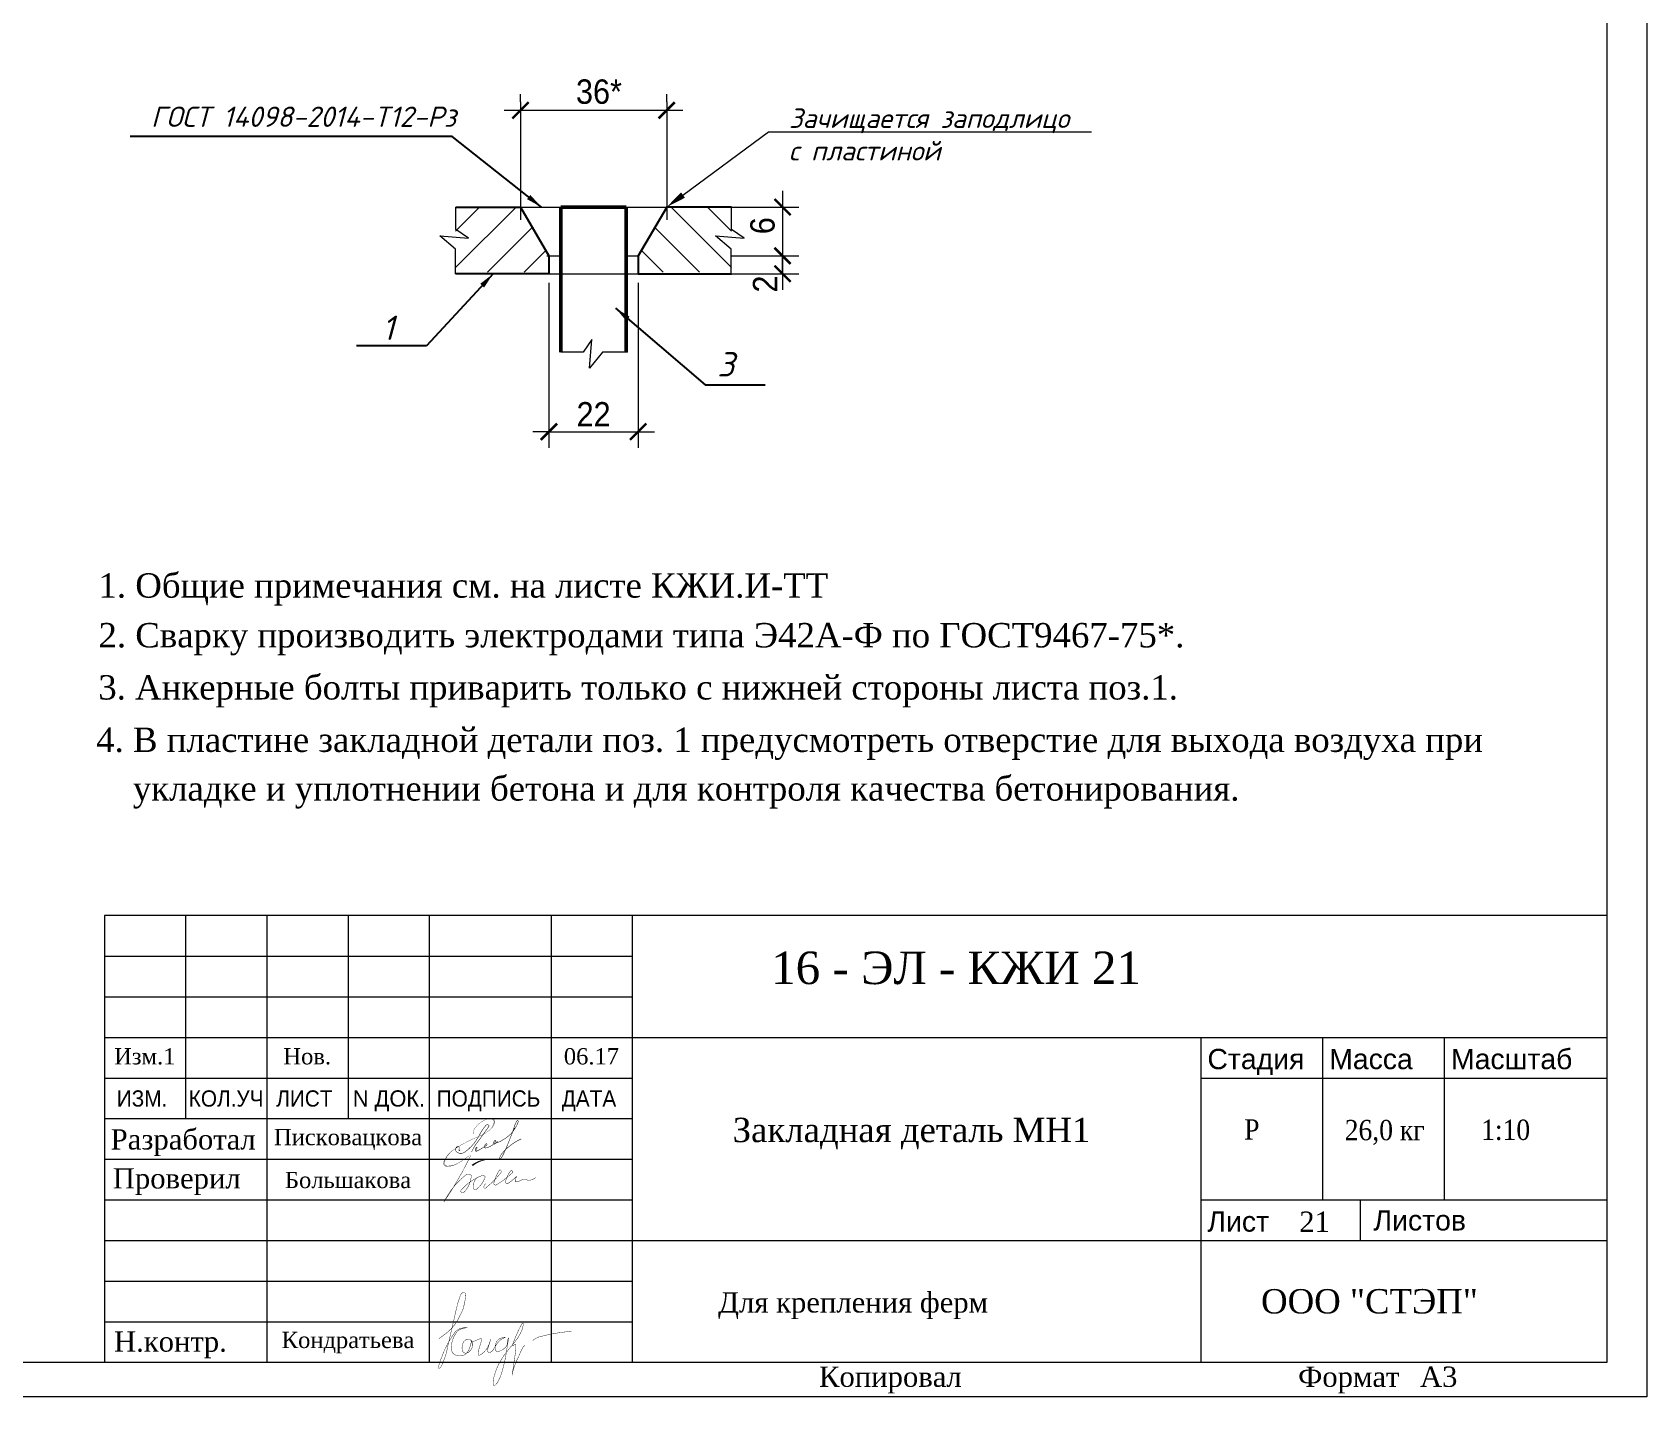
# Model space of a CAD drawing. Header units: millimetres. Extents: x 321124 to 407260, y -209908 to -138111.
# Drawn here: x 341707 to 361589, y -172390 to -155595 of the extents above; entities that cross this region are included whole.
import ezdxf
from ezdxf import colors
from ezdxf.entities.mleader import LeaderData, LeaderLine
from ezdxf.enums import TextEntityAlignment as Align
from ezdxf.math import Vec2, Vec3

# ---------------------------------------------------------------- set-up
doc = ezdxf.new("R2010")
doc.units = ezdxf.units.MM
for name, color, linetype, lineweight in [('!!! Подписи', 7, 'Continuous', 40), ('!!ПОДПИСИ', 7, 'Continuous', 13), ('#Dimensions', 7, 'Continuous', 9), ('k_ Арматура', 3, 'Continuous', 50), ('размеры', 5, 'Continuous', 20), ('тонкие', 250, 'Continuous', 5), ('Штамп', 7, 'Continuous', 5)]:
    doc.layers.add(name, color=color, linetype=linetype, lineweight=lineweight)
doc.layers.add('Колонны', color=5, linetype='Continuous')
doc.styles.add('20', font='arial.ttf', dxfattribs={"height": 200})
doc.styles.add('25', font='times.ttf', dxfattribs={"height": 250})
doc.styles.add('30-200', font='arial.ttf', dxfattribs={"width": 0.9, "height": 600})
doc.styles.add('300', font='times.ttf', dxfattribs={"width": 0.9, "height": 300})
doc.styles.add('350', font='times.ttf', dxfattribs={"height": 350})
doc.styles.add('STEP PR', font='isocpeui.ttf')
doc.styles.add('style25', font='times.ttf', dxfattribs={"height": 250})
doc.styles.add('style30', font='times.ttf', dxfattribs={"height": 300})
doc.dimstyles.new('10', dxfattribs={"dimtxt": 300, "dimasz": 200, "dimexe": 100, "dimexo": 250, "dimgap": 100, "dimtad": 1, "dimdec": 0, "dimlfac": 0.1, "dimdsep": 46, "dimtxsty": '300', "dimblk": 'ARCHTICK', "dimcen": 100, "dimdle": 100, "dimadec": 0, "dimazin": 2, "dimtfac": 1, "dimtdec": 0, "dimtmove": 1, "dimatfit": 3, "dimfxl": 0, "dimtolj": 1, "dimtzin": 0, "dimarcsym": 0})

# ---------------------------------------------------------------- blocks, each defined once
blk = doc.blocks.new('_ArchTick')
at = {"color": 0, "linetype": 'ByBlock', "const_width": 0.15}
blk.add_lwpolyline([(-0.5, -0.5), (0.5, 0.5)], dxfattribs=at)
blk = doc.blocks.new('ЭлПодпись_ Кондратьева')
at = {"lineweight": 5, "const_width": 0.05}
for points in [[(-0.78, 3.02), (-0.64, 3.11), (-0.46, 3.21), (-0.26, 3.32), (-0.04, 3.44), (0.19, 3.58), (0.42, 3.73), (0.65, 3.89), (0.87, 4.05), (1.08, 4.23), (1.27, 4.41), (1.44, 4.6), (1.6, 4.78), (1.75, 4.96), (1.88, 5.14), (2, 5.31), (2.1, 5.46), (2.2, 5.6), (2.28, 5.73), (2.36, 5.84), (2.42, 5.95), (2.48, 6.04), (2.53, 6.13), (2.58, 6.22), (2.62, 6.29), (2.66, 6.37), (2.69, 6.44), (2.72, 6.52), (2.75, 6.59), (2.78, 6.66), (2.8, 6.74), (2.83, 6.81), (2.86, 6.89), (2.88, 6.97), (2.91, 7.05), (2.94, 7.13), (2.96, 7.22), (2.99, 7.3), (3.02, 7.39), (3.04, 7.48), (3.07, 7.57), (3.09, 7.66), (3.11, 7.74), (3.13, 7.83), (3.15, 7.91), (3.15, 7.98), (3.15, 8.06), (3.14, 8.12), (3.13, 8.18), (3.1, 8.23), (3.06, 8.27), (3.01, 8.3), (2.95, 8.31), (2.9, 8.32), (2.83, 8.31), (2.77, 8.28), (2.71, 8.24), (2.65, 8.18), (2.59, 8.11), (2.53, 8.03), (2.47, 7.93), (2.42, 7.83), (2.36, 7.73), (2.31, 7.62), (2.27, 7.52), (2.22, 7.42), (2.18, 7.32), (2.13, 7.22), (2.09, 7.12), (2.05, 7.02), (2.01, 6.92), (1.96, 6.81), (1.92, 6.69), (1.87, 6.56), (1.82, 6.43), (1.77, 6.29), (1.71, 6.14), (1.66, 5.98), (1.6, 5.81), (1.53, 5.63), (1.46, 5.44), (1.39, 5.24), (1.32, 5.03), (1.24, 4.82), (1.16, 4.61), (1.09, 4.4), (1.01, 4.18), (0.93, 3.97), (0.86, 3.77), (0.78, 3.58), (0.71, 3.39), (0.65, 3.2), (0.58, 3.03), (0.52, 2.85), (0.46, 2.68), (0.39, 2.51), (0.33, 2.34), (0.27, 2.17), (0.21, 2), (0.15, 1.83), (0.09, 1.66), (0.04, 1.5), (-0.02, 1.35), (-0.07, 1.21), (-0.12, 1.08), (-0.17, 0.96), (-0.21, 0.86), (-0.26, 0.76), (-0.3, 0.68), (-0.34, 0.6), (-0.38, 0.52), (-0.42, 0.46), (-0.45, 0.39), (-0.48, 0.33), (-0.52, 0.27), (-0.54, 0.21), (-0.58, 0.14), (-0.63, 0.07), (-0.85, -0.3)], [(1.15, 3.42), (1.2, 3.47), (1.25, 3.52), (1.29, 3.57), (1.34, 3.61), (1.4, 3.66), (1.45, 3.7), (1.51, 3.74), (1.57, 3.78), (1.63, 3.82), (1.7, 3.85), (1.77, 3.88), (1.85, 3.91), (1.94, 3.94), (2.03, 3.96), (2.12, 3.97), (2.22, 3.98), (2.32, 3.99), (2.42, 4), (2.51, 4), (2.6, 4), (2.68, 4), (2.74, 4), (2.79, 3.99), (2.82, 3.99), (2.84, 3.98), (2.83, 3.98), (2.8, 3.97), (2.75, 3.97), (2.62, 3.95), (2.54, 3.94), (2.45, 3.93), (2.35, 3.92), (2.26, 3.91), (2.16, 3.89), (2.07, 3.87), (1.99, 3.84), (1.91, 3.81), (1.84, 3.78), (1.77, 3.75), (1.71, 3.71), (1.65, 3.67), (1.6, 3.62), (1.55, 3.58), (1.5, 3.53), (1.45, 3.48), (1.4, 3.43), (1.35, 3.38), (1.3, 3.32), (1.25, 3.26), (1.21, 3.2), (1.16, 3.14), (1.12, 3.08), (1.08, 3.02), (1.04, 2.96), (1.01, 2.9), (0.97, 2.83), (0.94, 2.77), (0.91, 2.7), (0.88, 2.64), (0.85, 2.57), (0.79, 2.44)], [(-0.85, -0.3), (-0.95, -0.44), (-1.04, -0.54), (-1.17, -0.59), (-1.25, -0.56), (-1.25, -0.5), (-1.24, -0.42), (-1.22, -0.35), (-1.19, -0.26), (-1.13, -0.13), (-1.1, -0.03), (-1.05, 0.07), (-1.02, 0.16), (-0.97, 0.25), (-0.92, 0.37), (-0.85, 0.48), (-0.71, 0.72), (-0.58, 0.94), (-0.47, 1.17), (-0.4, 1.31), (-0.26, 1.53), (-0.21, 1.64), (-0.06, 1.85), (0.12, 2.13), (0.39, 2.5), (0.53, 2.7), (0.61, 2.79), (0.75, 2.95), (0.99, 3.25), (1.15, 3.42)], [(0.79, 2.44), (0.7, 2.18), (0.65, 1.95), (0.61, 1.77), (0.59, 1.61), (0.59, 1.48), (0.61, 1.37), (0.63, 1.28), (0.66, 1.2), (0.69, 1.13), (0.72, 1.07), (0.75, 1.02), (0.79, 0.97), (0.83, 0.93), (0.87, 0.9), (0.91, 0.87), (0.95, 0.84), (0.99, 0.81), (1.02, 0.78), (1.06, 0.76), (1.1, 0.74), (1.14, 0.72), (1.18, 0.7), (1.22, 0.69), (1.26, 0.67), (1.3, 0.66), (1.34, 0.65), (1.38, 0.64), (1.42, 0.63), (1.46, 0.63), (1.51, 0.62), (1.55, 0.62), (1.59, 0.61), (1.64, 0.61), (1.69, 0.61), (1.73, 0.61), (1.78, 0.61), (1.83, 0.61), (1.87, 0.62), (1.92, 0.62), (1.97, 0.63), (2.02, 0.65), (2.07, 0.66), (2.13, 0.69), (2.18, 0.71), (2.24, 0.74), (2.29, 0.78), (2.36, 0.83), (2.42, 0.88), (2.49, 0.94), (2.56, 1.01), (2.64, 1.1), (2.72, 1.22), (2.81, 1.36), (2.9, 1.54), (3, 1.76), (3.1, 2.03)], [(3.1, 2.03), (3.13, 2.05), (3.14, 2.09), (3.15, 2.14), (3.15, 2.19), (3.15, 2.25), (3.13, 2.31), (3.1, 2.36), (3.07, 2.41), (3.03, 2.45), (2.97, 2.48), (2.91, 2.51), (2.85, 2.52), (2.78, 2.53), (2.71, 2.53), (2.64, 2.53), (2.58, 2.51), (2.51, 2.49), (2.45, 2.46), (2.39, 2.43), (2.33, 2.39), (2.28, 2.35), (2.23, 2.3), (2.19, 2.24), (2.14, 2.18), (2.1, 2.12), (2.07, 2.05), (2.03, 1.98), (2.01, 1.9), (1.98, 1.82), (1.96, 1.75), (1.94, 1.67), (1.92, 1.59), (1.91, 1.5), (1.91, 1.42), (1.91, 1.35), (1.91, 1.27), (1.93, 1.2), (1.95, 1.13), (1.98, 1.07), (2.02, 1.01), (2.07, 0.96), (2.13, 0.92), (2.19, 0.89), (2.27, 0.87), (2.35, 0.86), (2.43, 0.86), (2.52, 0.88), (2.61, 0.91), (2.71, 0.97), (2.8, 1.03), (2.89, 1.11), (2.98, 1.2), (3.06, 1.3), (3.13, 1.4), (3.19, 1.51), (3.23, 1.62), (3.26, 1.73), (3.27, 1.84), (3.28, 1.94), (3.27, 2.04), (3.26, 2.12), (3.24, 2.19), (3.22, 2.24), (3.2, 2.28), (3.19, 2.3), (3.17, 2.29), (3.17, 2.28), (3.17, 2.26), (3.19, 2.23), (3.22, 2.21), (3.26, 2.19), (3.32, 2.18), (3.4, 2.18), (3.5, 2.2), (3.61, 2.22), (3.72, 2.25), (3.84, 2.29), (3.95, 2.32), (4.06, 2.35), (4.15, 2.38), (4.24, 2.4), (4.3, 2.41), (4.36, 2.42), (4.39, 2.41), (4.42, 2.38), (4.43, 2.35), (4.43, 2.29), (4.41, 2.22), (4.38, 2.14), (4.34, 2.03), (4.3, 1.91), (4.24, 1.79), (4.18, 1.65), (4.12, 1.51), (4.06, 1.37), (4, 1.23), (3.94, 1.09), (3.89, 0.96), (3.85, 0.84), (3.82, 0.72), (3.79, 0.63), (3.79, 0.54), (3.8, 0.48), (3.82, 0.43), (3.87, 0.41), (3.93, 0.41), (4.01, 0.42), (4.1, 0.46), (4.19, 0.5), (4.29, 0.55), (4.39, 0.62), (4.49, 0.68), (4.59, 0.75), (4.67, 0.83), (4.76, 0.9), (4.84, 0.98), (4.92, 1.07), (4.99, 1.15), (5.06, 1.24), (5.12, 1.34), (5.18, 1.44), (5.24, 1.54), (5.3, 1.64), (5.35, 1.74), (5.39, 1.83), (5.43, 1.92), (5.47, 2), (5.5, 2.07), (5.53, 2.13), (5.55, 2.17), (5.56, 2.21), (5.57, 2.22), (5.57, 2.22), (5.56, 2.21), (5.55, 2.18), (5.53, 2.13), (5.5, 2.07), (5.46, 1.98), (5.42, 1.89), (5.38, 1.79), (5.33, 1.68), (5.28, 1.57), (5.23, 1.46), (5.18, 1.35), (5.13, 1.24), (5.09, 1.14), (5.06, 1.05), (5.03, 0.97), (5.01, 0.89), (5, 0.82), (5, 0.75), (5.02, 0.7), (5.06, 0.65), (5.11, 0.62), (5.17, 0.6), (5.24, 0.59), (5.32, 0.6), (5.41, 0.63), (5.51, 0.68), (5.61, 0.76), (5.71, 0.87), (5.81, 0.99), (5.92, 1.13), (6.03, 1.27), (6.15, 1.42), (6.28, 1.57), (6.41, 1.7), (6.54, 1.82), (6.69, 1.92), (6.83, 2), (6.97, 2.06), (7.1, 2.11), (7.21, 2.14), (7.3, 2.17), (7.35, 2.19), (7.36, 2.2), (7.33, 2.21), (7.26, 2.22), (7.16, 2.22), (7.04, 2.21), (6.9, 2.18), (6.75, 2.15), (6.61, 2.09), (6.48, 2.02), (6.36, 1.93), (6.26, 1.81), (6.17, 1.69), (6.1, 1.56), (6.04, 1.42), (6, 1.28), (5.97, 1.15), (5.95, 1.03), (5.95, 0.93), (5.96, 0.83), (5.98, 0.76), (6.02, 0.69), (6.07, 0.65), (6.14, 0.61), (6.22, 0.59), (6.32, 0.59), (6.43, 0.6), (6.56, 0.63), (6.69, 0.67), (6.82, 0.72), (6.96, 0.79), (7.08, 0.86), (7.2, 0.94), (7.3, 1.03), (7.38, 1.13), (7.44, 1.23), (7.49, 1.33), (7.53, 1.44), (7.56, 1.54), (7.58, 1.64), (7.6, 1.73), (7.62, 1.81), (7.64, 1.89), (7.67, 1.95), (7.69, 2), (7.71, 2.04), (7.73, 2.06), (7.75, 2.07), (7.76, 2.06), (7.76, 2.04), (7.75, 2), (7.74, 1.95), (7.72, 1.87), (7.69, 1.78), (7.65, 1.67), (7.61, 1.54), (7.56, 1.39), (7.51, 1.22), (7.46, 1.03), (7.4, 0.81), (7.33, 0.59), (7.26, 0.34), (7.19, 0.08), (7.11, -0.19), (7.02, -0.47), (6.92, -0.76), (6.81, -1.05), (6.7, -1.35), (6.58, -1.64), (6.46, -1.93), (6.33, -2.2), (6.2, -2.46), (6.07, -2.7), (5.93, -2.92), (5.8, -3.11), (5.67, -3.26), (5.55, -3.38), (5.44, -3.47), (5.34, -3.51), (5.26, -3.51), (5.21, -3.47), (5.18, -3.38), (5.18, -3.24), (5.21, -3.06), (5.27, -2.85), (5.34, -2.6), (5.44, -2.34), (5.56, -2.06), (5.69, -1.78), (5.84, -1.5), (6, -1.23), (6.16, -0.97), (6.34, -0.72), (6.53, -0.48), (6.72, -0.25), (6.91, -0.02), (7.11, 0.19), (7.31, 0.4), (7.51, 0.59), (7.71, 0.78), (7.9, 0.97), (8.09, 1.15), (8.28, 1.32), (8.46, 1.49), (8.63, 1.67), (8.79, 1.84), (8.94, 2.01), (9.08, 2.19), (9.2, 2.36), (9.32, 2.53), (9.42, 2.7), (9.51, 2.86), (9.59, 3.02), (9.65, 3.18), (9.71, 3.32), (9.74, 3.45), (9.76, 3.56), (9.76, 3.63), (9.73, 3.66), (9.68, 3.65), (9.59, 3.57), (9.47, 3.42), (9.32, 3.21), (9.14, 2.94), (8.95, 2.63), (8.75, 2.3), (8.56, 1.98), (8.4, 1.68), (8.26, 1.42), (8.16, 1.22), (8.11, 1.1), (8.11, 1.04), (8.14, 1.03), (8.2, 1.06), (8.27, 1.11), (8.34, 1.15), (8.42, 1.19), (8.48, 1.2), (8.52, 1.17), (8.53, 1.09), (8.53, 0.98), (8.52, 0.83), (8.48, 0.64), (8.43, 0.41), (8.37, 0.16), (8.29, -0.13), (8.21, -0.45), (8.12, -0.78), (8.02, -1.12), (7.93, -1.44), (7.85, -1.74), (7.77, -2.01), (7.71, -2.22), (7.67, -2.37), (7.64, -2.44), (7.64, -2.45), (7.66, -2.4), (7.7, -2.3), (7.75, -2.16), (7.81, -2), (7.88, -1.81), (7.97, -1.63), (8.06, -1.44), (8.16, -1.25), (8.26, -1.07), (8.37, -0.89), (8.47, -0.71), (8.58, -0.54), (8.69, -0.36), (8.8, -0.19), (8.9, -0.01), (9, 0.16), (9.1, 0.32), (9.2, 0.47), (9.31, 0.62), (9.41, 0.75), (9.53, 0.86), (9.65, 0.96)], [(10.68, 1.41), (10.93, 1.54), (11.14, 1.63), (11.33, 1.69), (11.49, 1.74), (11.63, 1.76), (11.75, 1.78), (11.88, 1.79), (12, 1.8), (12.14, 1.82), (12.3, 1.85), (12.54, 1.87), (12.86, 1.9), (13.29, 1.92), (13.87, 1.95), (14.62, 1.96), (15.57, 1.97)]]:
    blk.add_lwpolyline(points, dxfattribs=at)
blk = doc.blocks.new('ЭлПодп_ Большакова')
at = {"const_width": 0.05}
for points in [[(5.12, 5.48, -0.036246), (1.8, -0.28, -0.114701), (4.56, 3.12, -0.335137), (5.18, 2.99, -0.174838), (4.3, 0.97, -0.569219), (3.84, 1.1, -0.132581), (6.51, 3, -0.31779), (6.89, 2.84, -0.148184), (5.92, 1.4, -0.449829), (5.4, 1.4, -0.193685), (5.78, 2.63)], [(6.96, 1.99, 0.240539), (6.72, 1.57, 0.67885), (7, 1.5, 0.047623), (8.8, 3.3, 0.477245), (8.69, 3.72, 0.098829), (7.95, 2.04, 0.574418), (8.28, 1.85, 0.049964), (10.23, 3.33, 1.208797), (9.97, 3.5, 0.113838), (9.38, 2.17, 0.60443), (9.76, 2.07, 0.055054), (10.77, 2.91, 0.108555), (10.59, 2.24, 0.175998), (11.28, 2.42, -0.218146), (12.13, 2.42, 0.234828), (13.14, 2.81)]]:
    blk.add_lwpolyline(points, format="xyb", dxfattribs=at)
blk.add_lwpolyline([(5.3, 4.24, 0.2, 0.05, -0.154207), (7.29, 4.98, 0.05, 0.05, 0)], format="xyseb")
blk = doc.blocks.new('ЭлПодп_ Писковацкова')
at = {"ltscale": 100}
h = blk.add_hatch(color=256, dxfattribs=at)
h.paths.add_polyline_path([(-0.32, -2.25, -0.120674), (1.18, -0.19, -0.003894), (1.52, 0.04, 0.005406), (1.05, -0.28, 0.120674), (-0.46, -2.34, 0.618253), (0.21, -3.26, 0.144344), (2.27, -2.61, 0.018148), (3.43, -1.89, -0.016031), (2.41, -2.52, -0.144344), (0.35, -3.17, -0.618253)])
h.paths.add_polyline_path([(8.88, 5.93, 0.13127), (8.02, 5.92, 0.001442), (7.99, 5.9, -0.037089), (8.75, 5.84, -0.412279), (9.18, 5.14, -0.047626), (8.73, 4.11, 0.13439), (9.32, 5.23, 0.412279)])
h = blk.add_hatch(color=256, dxfattribs=at)
edge = h.paths.add_edge_path()
edge.add_arc((5.78, -0.18), 0.156, 186.9947, 274.7415, ccw=False)
edge.add_arc((6.88, -0.17), 1.26, 158.1585, 181.4107, ccw=False)
edge.add_arc((5.97, 0.13), 0.314, 114.0607, 146.8585, ccw=False)
edge.add_arc((5.87, 0.35), 0.0718, -44.2735, 112.4585, ccw=False)
edge.add_arc((-94.96, 64.37), 119.52, 327.4419, 327.5797, ccw=False)
edge.add_arc((6.26, -0.24), 0.574, 148.7118, 176.4657)
edge.add_arc((5.92, -0.2), 0.229, 180.6909, 221.2684)
edge.add_arc((5.74, -0.29), 0.0681, 273.0544, 313.6319)
blk.add_hatch(color=256, dxfattribs=at).paths.add_polyline_path([(7.71, 0.77, -0.13099), (7.52, 0.73, -0.457938), (7.46, 0.79, -0.035865), (7.5, 0.94, 0.073282), (7.41, 0.77, 0.062982), (7.34, 0.54)])
for points, const_width in [([(5.21, 2.93, -0.233334), (5.38, 3.9, -0.174568), (8.02, 5.92, -0.13127), (8.88, 5.93, -0.412279), (9.32, 5.23, -0.174651), (8.46, 3.86, -0.08251), (6.76, 2.73, 0.060149), (1.18, -0.19, 0.120674), (-0.32, -2.25, 0.618253), (0.35, -3.17, 0.144344), (2.41, -2.52, 0.032048), (4.42, -1.2)], 0.05), ([(8.28, 4.56, 0.116613), (8.02, 4.75, 0.235202), (7.65, 4.68, 0.049514), (6.65, 3.28, -0.043476), (5.36, 1.2, -0.055055), (3.68, -0.43, -0.20167), (2.53, -0.72, -0.170845), (1.85, -0.3, -0.173578), (1.89, 0.33, -0.32678), (2.21, 0.55, -0.331888), (2.47, 0.41, -0.059302), (2.44, -0.15, 0.621611), (2.58, -0.18), (2.67, -0.09)], 0.1), ([(4.88, -0.47, -0.057291), (5.86, 1.22, 0.008489), (8.28, 4.56)], 0.1), ([(7.99, 5.9, -0.037089), (8.75, 5.84, -0.412279), (9.18, 5.14, -0.047626), (8.73, 4.11, -0.047626)], 0.05), ([(14.41, 2.03, 0.05803), (12.59, 0.97, 0.073128), (10.68, -0.83, 0.095936), (10.18, -1.81, 0.890388), (10.33, -1.91, 0.077303), (10.97, -0.96, 0.016701), (12.34, 2.28, 0.028782), (13.13, 4.51, -0.052172), (13.59, 5.51, -0.706562), (13.86, 5.39, -0.044295), (13.54, 4.61, -0.055726), (12.44, 3, -0.091431), (9.78, 1.29, -0.530665), (9.68, 1.37, -0.191005), (9.73, 1.53)], 0.1), ([(2.32, 0.54, 0.014412), (1.05, -0.28, 0.120674), (-0.46, -2.34, 0.618253), (0.21, -3.26, 0.144344), (2.27, -2.61, 0.032048), (4.29, -1.29)], 0.05), ([(9.86, 1.61, -0.098957), (9.54, 1.18, -0.095894), (9.22, 1.04, -0.516977), (9.09, 1.18, -0.051005), (9.18, 1.49, -0.095958), (9.33, 1.72, -0.627395), (9.52, 1.67, -0.126867), (9.45, 1.42, -0.026848), (9.04, 0.99, -0.12797), (7.56, 0.29, -0.408838), (7.33, 0.46, -0.085013), (7.41, 0.77, -0.174263), (7.68, 1.11, -0.429276), (7.84, 0.98, -0.125956), (7.71, 0.77), (7.23, 0.47, -0.049685), (5.79, -0.34, -0.402742), (5.62, -0.2, -0.101806), (5.71, 0.3, -0.144093), (5.85, 0.42, -0.815086), (5.92, 0.3, -0.000602), (5.77, 0.06, 0.121695), (5.69, -0.21, 0.209904), (5.76, -0.37)], 0.1)]:
    blk.add_lwpolyline(points, format="xyb", dxfattribs=dict(at, const_width=const_width))
blk.add_solid([(13.07, 4.31), (12.82, 3.48), (13.1, 4.15), (13.27, 4.13)], dxfattribs=at)

msp = doc.modelspace()

# ---------------------------------------------------------------- hatches: boundary and pattern name
at = {"layer": 'размеры', "ltscale": 300}
h = msp.add_hatch(dxfattribs=at)
h.set_pattern_fill('ANSI31', scale=100, style=0)
h.set_pattern_definition([(45, (-331117.45, 98314.7), (-224.5064, 224.5064), [])])
h.paths.add_polyline_path([(346921.85852, -157747.1677), (347719.75541, -157747.1677), (348069.75541, -158347.1677), (348069.75541, -158547.1677), (346920.22329, -158547.1677)])
h = msp.add_hatch(dxfattribs=at)
h.set_pattern_fill('ANSI31', scale=100, style=0)
h.set_pattern_definition([(135, (1028356.96, 98314.7), (224.5064, 224.5064), [])])
h.paths.add_polyline_path([(350317.65231, -157747.1677), (349519.75541, -157747.1677), (349169.75541, -158347.1677), (349169.75541, -158547.1677), (350319.28753, -158547.1677)])

# ---------------------------------------------------------------- linework, layer by layer
at = {"layer": 'k_ Арматура', "color": 7, "ltscale": 300}
for points in [[(348215.89699, -159531.98988), (348215.89699, -157747.1677)], [(348215.89699, -157747.1677), (349020.96754, -157747.1677)], [(349020.96754, -159533.6251), (349020.96754, -157747.1677)]]:
    msp.add_lwpolyline(points, dxfattribs=at)
at = {"layer": 'Колонны'}
for p, q in [((346921.85852, -157747.1677), (347719.75541, -157747.1677)), ((347719.75541, -157747.1677), (348069.75541, -158347.1677)), ((349519.75541, -157747.1677), (349169.75541, -158347.1677)), ((350317.65231, -157747.1677), (349519.75541, -157747.1677)), ((348069.75541, -158347.1677), (348069.75541, -158567.1677)), ((349169.75541, -158347.1677), (349169.75541, -158567.1677)), ((348069.75541, -158567.1677), (346920.22329, -158567.1677)), ((349169.75541, -158567.1677), (350319.28753, -158567.1677))]:
    msp.add_line(p, q, dxfattribs=at)
at = {"layer": 'размеры'}
for p, q in [((361588.89071, -142690.30836), (361588.89071, -172390.30836)), ((346921.85852, -158021.43306), (346921.85852, -157747.1677)), ((350317.65231, -158021.43306), (350317.65231, -157747.1677)), ((350317.65231, -158021.43306), (350317.65231, -157747.1677)), ((347078.53899, -158130.69128), (346921.85852, -158021.43306)), ((350474.33278, -158130.69128), (350317.65231, -158021.43306)), ((346920.22329, -158262.65428), (346725.09711, -158101.55585)), ((346725.09711, -158101.55585), (347078.53899, -158130.69128)), ((350316.01709, -158262.65428), (350120.8909, -158101.55585)), ((350120.8909, -158101.55585), (350474.33278, -158130.69128)), ((346920.22329, -158567.1677), (346920.22329, -158262.65428)), ((350316.01709, -158567.1677), (350316.01709, -158262.65428)), ((348599.42058, -159375.30941), (348490.16236, -159531.98988)), ((348570.28515, -159728.75129), (348599.42058, -159375.30941)), ((348490.16236, -159531.98988), (348215.89699, -159531.98988)), ((348731.38357, -159533.6251), (348570.28515, -159728.75129)), ((349035.89699, -159533.6251), (348731.38357, -159533.6251)), ((356096.10046, -168467.63872), (361096.10046, -168467.63872)), ((356096.10046, -169967.63872), (361096.10046, -169967.63872)), ((361588.89071, -172390.30836), (321124.2312, -172390.30836))]:
    msp.add_line(p, q, dxfattribs=at)
at = {"layer": 'размеры', "color": 7, "ltscale": 300}
for p, q in [((347719.75541, -156450.08834), (347719.75541, -156355.28512)), ((347719.75541, -156450.08834), (347719.75541, -157903.38503)), ((349519.75541, -156450.08834), (349519.75541, -156355.28512)), ((349519.75541, -156450.08834), (349519.75541, -157903.38503)), ((347519.75541, -156555.28512), (349719.75541, -156555.28512)), ((350946.72034, -157547.1677), (350946.72034, -158567.1677)), ((347719.75541, -157747.1677), (350052.03333, -157747.1677)), ((347719.75541, -157747.1677), (348069.75541, -158347.1677)), ((349169.75541, -158347.1677), (349519.75541, -157747.1677)), ((350317.65231, -157747.1677), (351146.72034, -157747.1677)), ((348044.98935, -158347.1677), (348215.89699, -158347.1677)), ((349020.96754, -158347.1677), (349169.75541, -158347.1677)), ((350316.01709, -158347.1677), (351146.72034, -158347.1677)), ((350946.72034, -158567.1677), (350946.72034, -158347.1677)), ((348069.75541, -158567.1677), (350050.3981, -158567.1677)), ((349169.75541, -158567.1677), (351146.72034, -158567.1677)), ((349169.75541, -158567.1677), (351146.72034, -158567.1677)), ((350946.72034, -158567.1677), (350946.72034, -158767.1677)), ((348069.75541, -158680.12425), (348069.75541, -160711.48184)), ((349169.75541, -158680.12425), (349169.75541, -160711.48184)), ((348069.75541, -160511.48184), (347869.75541, -160511.48184)), ((348069.75541, -160511.48184), (349169.75541, -160511.48184)), ((349169.75541, -160511.48184), (349369.75541, -160511.48184))]:
    msp.add_line(p, q, dxfattribs=at)
at = {"layer": 'размеры', "color": 7}
for p, q in [((361096.10046, -166467.63872), (342596.10046, -166467.63872)), ((342596.10046, -166467.63872), (342596.10046, -171967.63872)), ((343596.10046, -166467.63872), (343596.10046, -168967.63872)), ((344596.10046, -166467.63872), (344596.10046, -171967.63872)), ((345596.10046, -166467.63872), (345596.10046, -168967.63872)), ((346596.10046, -166467.63872), (346596.10046, -171967.63872)), ((348096.10046, -166467.63872), (348096.10046, -171967.63872)), ((349096.10046, -166467.63872), (349096.10046, -171967.63872)), ((342596.10046, -166967.63872), (349096.10046, -166967.63872)), ((342596.10046, -167467.63872), (349096.10046, -167467.63872)), ((342596.10046, -167967.63872), (349096.10046, -167967.63872)), ((349096.10046, -167967.63872), (361096.10046, -167967.63872)), ((356096.10046, -167967.63872), (356096.10046, -171967.63872)), ((357596.10046, -167967.63872), (357596.10046, -169967.63872)), ((359096.10046, -167967.63872), (359096.10046, -169967.63872)), ((342596.10046, -168467.63872), (349096.10046, -168467.63872)), ((342596.10046, -168967.63872), (349096.10046, -168967.63872)), ((342596.10046, -169467.63872), (349096.10046, -169467.63872)), ((342596.10046, -169967.63872), (349096.10046, -169967.63872)), ((342596.10046, -170467.63872), (349096.10046, -170467.63872)), ((349096.10046, -170467.63872), (361096.10046, -170467.63872)), ((342596.10046, -170967.63872), (349096.10046, -170967.63872)), ((342596.10046, -171467.63872), (349096.10046, -171467.63872))]:
    msp.add_line(p, q, dxfattribs=at)
at = {"layer": 'размеры', "color": 0}
msp.add_line((358060.28676, -169967.63872), (358060.28676, -170467.63872), dxfattribs=at)
at = {"layer": 'тонкие'}
for p, q in [((361096.56326, -143190.30836), (361096.07501, -171967.63872)), ((361096.07501, -171967.63872), (323123.73484, -171967.63872))]:
    msp.add_line(p, q, dxfattribs=at)

# ---------------------------------------------------------------- block references
at = {"layer": '!!! Подписи', "xscale": 99.99999999999997, "yscale": 99.99999999999997, "zscale": 99.99999999999997, "rotation": 6.999999999999437}
msp.add_blockref('ЭлПодпись_ Кондратьева', (346828.34968, -171967.63872), dxfattribs=at)
at = {"layer": '!!ПОДПИСИ'}
for name, p, xscale, yscale, zscale in [('ЭлПодп_ Писковацкова', (346805.65877, -169347.51799), 64, 64, 64), ('ЭлПодп_ Большакова', (346596.10046, -169967.63872), 100, 100, 100)]:
    msp.add_blockref(name, p, dxfattribs=dict(at, xscale=xscale, yscale=yscale, zscale=zscale))
at = {"layer": 'размеры', "color": 7, "ltscale": 300, "xscale": 200, "yscale": 200, "zscale": 200}
for p, rotation in [((347719.75541, -156555.28512), 180), ((350946.72034, -157747.1677), 90), ((350946.72034, -158347.1677), 270), ((350946.72034, -158567.1677), 270), ((350946.72034, -158567.1677), 90), ((349169.75541, -160511.48184), 180)]:
    msp.add_blockref('_ArchTick', p, dxfattribs=dict(at, rotation=rotation))
for p in [(349519.75541, -156555.28512), (348069.75541, -160511.48184)]:
    msp.add_blockref('_ArchTick', p, dxfattribs=at)

# ---------------------------------------------------------------- texts
at = {"layer": '#Dimensions', "lineweight": 13, "insert": (345047.61528, -156634.38372), "char_height": 250, "width": 4743.6958066, "attachment_point": 5, "style": 'STEP PR'}
msp.add_mtext('ГОСТ 14098-2014-T12-Рз ', dxfattribs=at)
at = {"layer": 'размеры'}
for s, height, style, p in [('1', 300, 'STEP PR', (346014.71705, -159382.76094)), ('3', 300, 'STEP PR', (350141.96463, -159831.72943)), ('1. Общие примечания см. на листе КЖИ.И-ТТ', 300, '300', (342522.76396, -162554.20049)), ('2. Сварку производить электродами типа Э42A-Ф по ГОСТ9467-75*.', 300, '300', (342522.76396, -163166.36505)), ('3. Анкерные болты приварить только с нижней стороны листа поз.1.', 300, '300', (342520.3463, -163808.22188)), ('4. В пластине закладной детали поз. 1 предусмотреть отверстие для выхода воздуха при ', 300, '300', (342494.50888, -164453.76118)), ('укладке и уплотнении бетона и для контроля качества бетонирования.', 300, '300', (342945.52092, -165052.69977)), ('Стадия ', 250, '20', (356179.19156, -168358.69576)), ('Масса', 250, '20', (357679.19156, -168358.69576)), ('Масштаб', 250, '20', (359179.19156, -168358.69576)), ('Закладная деталь МН1', 300, 'style30', (350332.37447, -169256.81528)), ('Разработал', 250, 'style25', (342672.65295, -169347.52992)), ('Проверил', 250, 'style25', (342698.69806, -169827.33511)), ('Лист', 250, '20', (356179.19156, -170358.69576)), ('21', 250, 'style30', (357310.00722, -170361.65065)), ('Листов', 250, '20', (358224.5374, -170344.53746)), ('Для крепления ферм', 250, 'style30', (350153.20463, -171354.21594)), ('ООО "СТЭП"', 300, 'style30', (356839.48079, -171365.65694)), ('Н.контр.', 250, 'style25', (342713.51459, -171835.8527))]:
    msp.add_text(s, height=height, dxfattribs=dict(at, style=style)).set_placement(p)
at = {"layer": 'размеры', "linetype": 'Continuous', "style": '350'}
msp.add_text('16 - ЭЛ - КЖИ 21', height=400, dxfattribs=at).set_placement((350806.40799, -167310.87635))
at = {"layer": 'размеры', "color": 7}
for s, height, style, width, p in [('ИЗМ.', 200, '20', 0.915628, (342747.92096, -168819.34732)), ('ЛИСТ', 200, '20', 0.915628, (344711.59447, -168819.34732)), ('ПОДПИСЬ', 200, '20', 0.915628, (346687.92096, -168819.34732)), ('ДАТА', 200, '20', 0.915628, (348227.92096, -168819.34732)), ('Р', 250, 'style30', 0.9, (356631.75546, -169225.18678)), ('1:10', 250, 'style30', 0.9, (359549.15261, -169229.83952))]:
    msp.add_text(s, height=height, dxfattribs=dict(at, style=style, width=width)).set_placement(p)
at = {"layer": 'размеры', "color": 7, "style": '20'}
for s, width, p, p2 in [('КОЛ.УЧ', 0.915628, (343634.35889, -168819.46648), (344554.35889, -168819.46648)), ('N ДОК.', 0.960781, (345655.1092, -168818.89442), (346545.1092, -168818.89442))]:
    msp.add_text(s, height=200, dxfattribs=dict(at, width=width)).set_placement(p, p2, align=Align.FIT)
at = {"layer": 'размеры', "style": 'style30', "width": 0.9}
msp.add_text('26,0 кг', height=250, dxfattribs=at).set_placement((357869.82106, -169233.16686))
at = {"layer": 'размеры', "color": 7, "ltscale": 300, "char_height": 300, "attachment_point": 5, "style": '30-200'}
for s, insert in [('\\A1;36*', (348686.02165, -156327.20542)), ('\\A1;22', (348619.75541, -160297.29745))]:
    msp.add_mtext(s, dxfattribs=dict(at, insert=insert))
at = {"layer": 'размеры', "color": 7, "ltscale": 300, "char_height": 300, "attachment_point": 5, "rotation": 90, "style": '30-200'}
for s, insert in [('\\A1;6', (350701.4196, -157975.98885)), ('\\A1;2', (350731.57224, -158693.70733))]:
    msp.add_mtext(s, dxfattribs=dict(at, insert=insert))
at = {"layer": 'размеры', "char_height": 200, "width": 2000, "attachment_point": 5, "style": 'style25'}
for s, insert in [('Изм.1', (343093.21913, -168202.09638)), ('Нов.', (345093.21913, -168202.09638)), ('06.17', (348593.21913, -168202.09638)), ('Писковацкова', (345596.10046, -169224.04401)), ('Большакова', (345596.10046, -169724.04401)), ('Кондратьева', (345596.10046, -171724.04401))]:
    msp.add_mtext(s, dxfattribs=dict(at, insert=insert))
at = {"layer": 'Штамп', "ltscale": 100, "style": '25'}
for s, p in [('Копировал', (351396.07501, -172269.22102)), ('Формат', (357296.07501, -172269.22102)), ('A3', (358796.07501, -172269.22102))]:
    msp.add_text(s, height=250, dxfattribs=at).set_placement(p)

# ---------------------------------------------------------------- leaders
at = {"layer": '#Dimensions', "lineweight": 13}
ml = msp.add_multileader_mtext('Standard', dxfattribs=at)
ml.set_content('\\A1; Зачищается заподлицо\\P с пластиной', color=256, style='STEP PR')
ml.set_leader_properties(color=256, linetype='ByLayer', lineweight=-1)
ml.build(insert=Vec2(0, 0))
ml.multileader.update_dxf_attribs({"text_left_attachment_type": 6, "text_right_attachment_type": 6, "dogleg_length": 0, "arrow_head_size": 250, "scale": 0.02})
ctx = ml.context
ctx.base_point, ctx.scale, ctx.char_height, ctx.arrow_head_size, ctx.landing_gap_size, ctx.plane_origin = Vec3(350772.43982, -156820.60848), 0.02, 240, 250, 100, Vec3(755705.99684, -539641.64945)
ctx.left_attachment, ctx.right_attachment = 6, 6
notes = []
notes.append((ctx, [(0, (1, 1, 0), (350772.43982, -156820.60848), (1, 0), 0, [(1, [(349519.75541, -157747.1677)], 0, [])])]))
ctx.mtext.insert, ctx.mtext.rotation, ctx.mtext.flow_direction = Vec3(350872.43982, -156532.60848), 6.2831853072, 5
at = {"layer": 'размеры', "color": 7, "ltscale": 50}
for points in [[(347977.49549, -157747.1677), (346876.28963, -156877.02877), (342910.92258, -156877.02877)], [(347383.26928, -158567.1677), (346562.28294, -159453.6164), (345698.19714, -159453.6164)], [(348890.11331, -158989.97721), (349992.44949, -159934.55188), (350732.96664, -159934.55188)]]:
    msp.add_leader(points, dimstyle='10', override={"dimgap": 100, "dimtad": 0}, dxfattribs=at)
for ctx, leaders in notes:
    for number, flags, end, landing, length, lines in leaders:
        leader = LeaderData()
        leader.index, (leader.has_last_leader_line, leader.has_dogleg_vector, leader.attachment_direction) = number, flags
        leader.last_leader_point, leader.dogleg_vector, leader.dogleg_length = Vec3(end), Vec3(landing), length
        for number, points, colour, breaks in lines:
            line = LeaderLine()
            line.index, line.vertices, line.color, line.breaks = number, Vec3.list(points), colors.encode_raw_color(colour), breaks
            leader.lines.append(line)
        ctx.leaders.append(leader)

doc.saveas('drawing.dxf')
